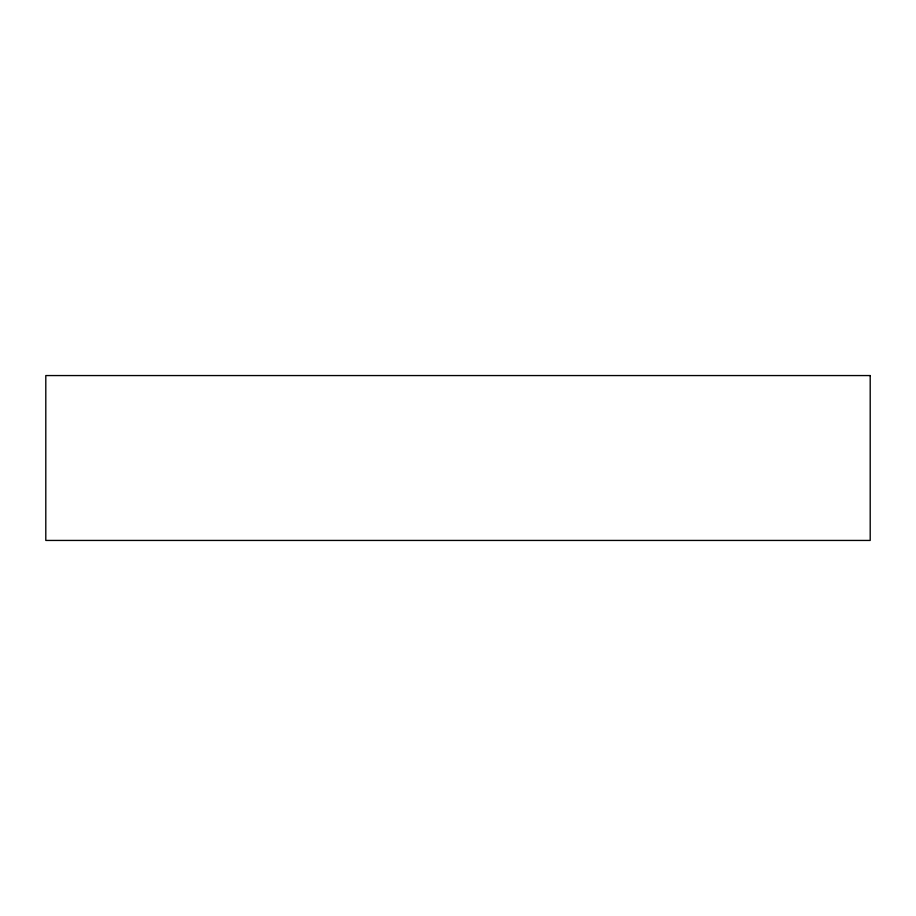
<?xml version="1.0" encoding="UTF-8"?>
<svg xmlns="http://www.w3.org/2000/svg" width="916" height="916" viewBox="0 0 916 916"><rect width="100%" height="100%" fill="white"/><g stroke="black" fill="none" stroke-linecap="round" stroke-linejoin="round"><path stroke-width="1.37" d="M870.2 375.56L45.8 375.56L45.8 540.44L870.2 540.44L870.2 375.56"/></g></svg>
